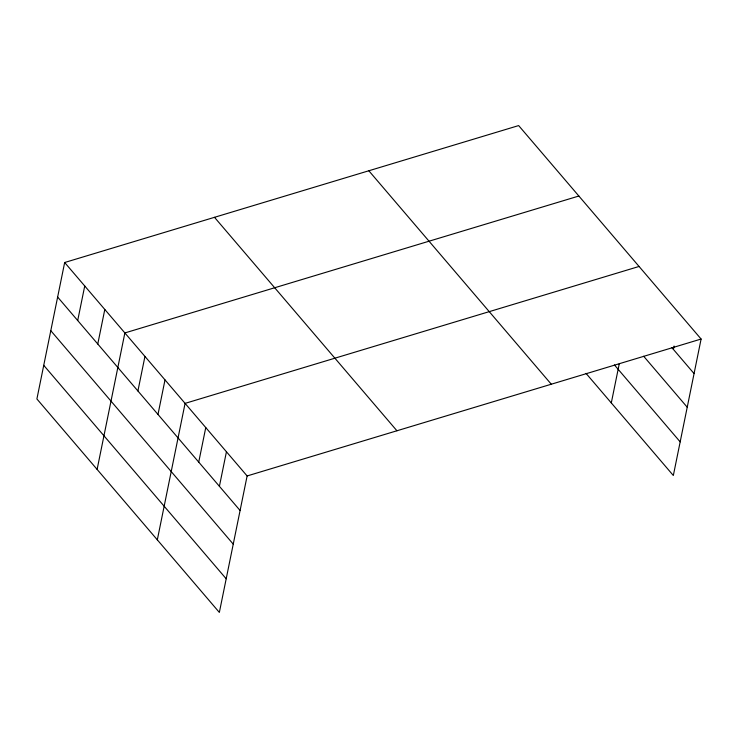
<?xml version="1.0" encoding="UTF-8"?>
<svg xmlns="http://www.w3.org/2000/svg" width="738" height="738" viewBox="0 0 738 738"><rect width="100%" height="100%" fill="white"/><g stroke="black" fill="none" stroke-linecap="round" stroke-linejoin="round"><path stroke-width="1.11" d="M64.667 262.507L36.9 398.963L219.352 612.42L247.119 475.955L64.667 262.507L518.648 125.58L701.1 339.037L673.333 475.493L586.027 373.354M77.702 320.532L84.732 285.984M97.776 344.009L104.805 309.462M97.112 469.405L124.87 332.939L578.86 196.022M137.914 390.974L144.943 356.426M157.987 414.452L165.008 379.904M157.314 539.847L185.081 403.382L639.071 266.455M198.734 462.126L205.764 427.579M219.407 486.314L226.437 451.767M611.304 402.92L619.247 363.871M673.397 349.388L674.071 346.048M247.119 475.955L701.1 339.037M671.912 347.663L694.071 373.585M643.656 356.242L687.226 407.21M614.431 364.941L680.178 441.868M368.834 170.764L551.286 384.221M214.481 217.313L396.933 430.771M57.638 297.054L240.09 510.502M50.793 330.679L233.245 544.137M43.745 365.338L226.197 578.795"/></g></svg>
